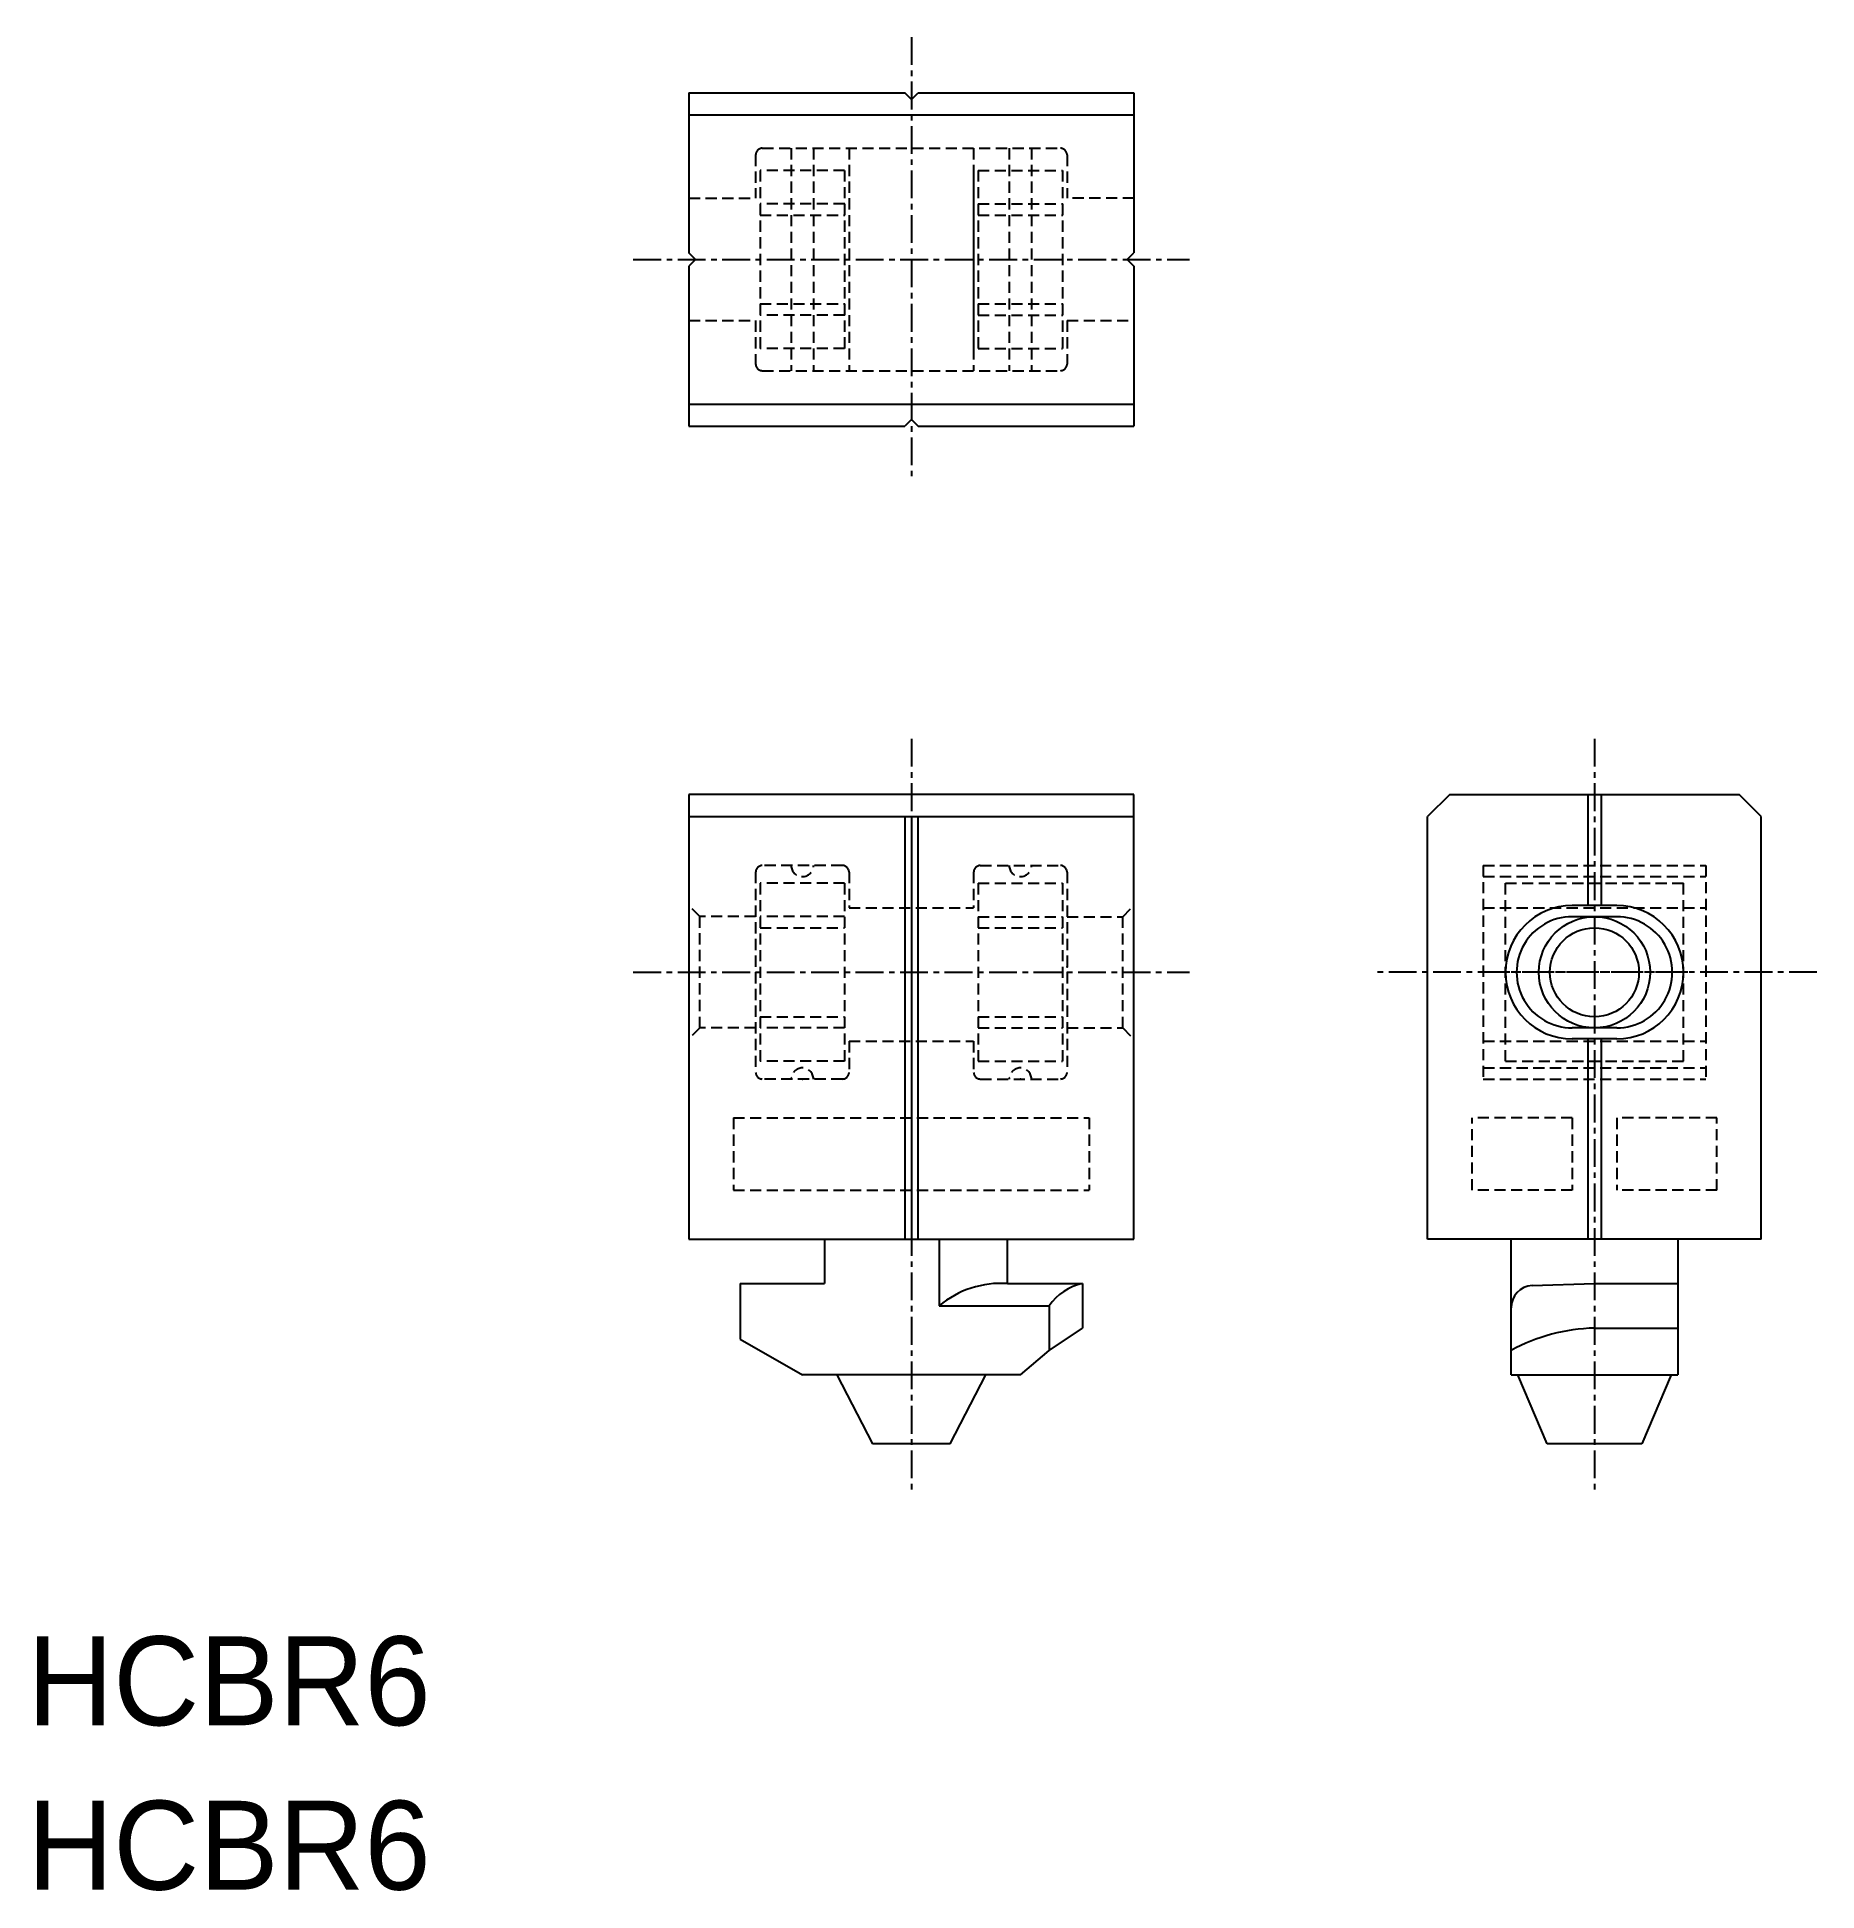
# Model space of a CAD drawing. Extents: x 0.4 to 80.5, y -0.1 to 83.3.
import ezdxf

# ---------------------------------------------------------------- set-up
doc = ezdxf.new("R2010")
doc.units = 0
doc.linetypes.add('CENTER', pattern=[2, 1.25, -0.25, 0.25, -0.25])
doc.linetypes.add('DASHED', pattern=[0.75, 0.5, -0.25])
doc.layers.get('0').update_dxf_attribs({"linetype": 'CONTINUOUS'})
doc.layers.add('CENTER', color=1, linetype='CENTER')

msp = doc.modelspace()

# ---------------------------------------------------------------- linework, layer by layer
at = {"color": 7, "linetype": 'CONTINUOUS'}
for p, q in [((29.742, 80.801), (39.442, 80.801)), ((29.742, 80.801), (29.742, 73.601)), ((39.742, 80.501), (39.442, 80.801)), ((39.742, 80.501), (40.042, 80.801)), ((40.042, 80.801), (49.742, 80.801)), ((49.742, 80.801), (49.742, 73.601)), ((29.742, 79.801), (49.742, 79.801)), ((30.042, 73.301), (29.742, 73.601)), ((49.442, 73.301), (49.742, 73.601)), ((30.042, 73.301), (29.742, 73.001)), ((29.742, 73.001), (29.742, 65.801)), ((49.442, 73.301), (49.742, 73.001)), ((49.742, 73.001), (49.742, 65.801)), ((29.742, 66.801), (49.742, 66.801)), ((39.742, 66.101), (39.442, 65.801)), ((39.742, 66.101), (40.042, 65.801)), ((29.742, 65.801), (39.442, 65.801)), ((40.042, 65.801), (49.742, 65.801)), ((49.742, 49.25), (29.742, 49.25)), ((29.742, 49.25), (29.742, 29.25)), ((49.742, 29.25), (49.742, 49.25)), ((63.951, 49.25), (62.951, 48.25)), ((63.951, 49.25), (76.951, 49.25)), ((70.151, 49.25), (70.151, 44.25)), ((70.751, 49.25), (70.751, 44.25)), ((77.951, 48.25), (76.951, 49.25)), ((29.742, 48.25), (49.742, 48.25)), ((39.442, 48.25), (39.442, 29.25)), ((39.742, 48.25), (39.742, 29.25)), ((40.042, 29.25), (40.042, 48.25)), ((62.951, 29.25), (62.951, 48.25)), ((77.951, 29.25), (77.951, 48.25)), ((71.451, 44.25), (69.451, 44.25)), ((71.451, 43.75), (69.451, 43.75)), ((71.451, 38.75), (69.451, 38.75)), ((71.451, 38.25), (69.451, 38.25)), ((70.151, 38.25), (70.151, 29.25)), ((70.751, 38.25), (70.751, 29.25)), ((29.742, 29.25), (49.742, 29.25)), ((35.842, 29.25), (35.842, 27.25)), ((40.992, 29.25), (40.992, 26.25)), ((44.067, 27.25), (44.067, 29.25)), ((77.951, 29.25), (62.951, 29.25)), ((66.701, 23.15), (66.701, 29.25)), ((74.201, 29.25), (74.201, 23.15)), ((32.042, 27.25), (32.042, 24.75)), ((32.042, 27.25), (35.842, 27.25)), ((44.067, 27.25), (47.442, 27.25)), ((47.442, 27.25), (47.442, 25.25)), ((67.649, 27.164), (70.451, 27.25)), ((70.451, 27.25), (74.201, 27.25)), ((40.992, 26.25), (45.942, 26.25)), ((45.942, 26.25), (45.942, 24.25)), ((45.942, 24.25), (47.442, 25.25)), ((70.451, 25.25), (74.201, 25.25)), ((32.042, 24.75), (34.842, 23.15)), ((44.642, 23.15), (45.942, 24.25)), ((44.642, 23.15), (34.842, 23.15)), ((36.392, 23.15), (37.992, 20.05)), ((41.492, 20.05), (43.092, 23.15)), ((66.701, 23.15), (74.201, 23.15)), ((68.326, 20.05), (67.001, 23.15)), ((73.901, 23.15), (72.576, 20.05)), ((41.492, 20.05), (37.992, 20.05)), ((72.576, 20.05), (68.326, 20.05))]:
    msp.add_line(p, q, dxfattribs=at)
at = {"color": 3, "linetype": 'DASHED'}
for p, q in [((32.742, 78.001), (32.742, 76.051)), ((33.042, 78.301), (46.442, 78.301)), ((34.342, 78.301), (34.342, 68.301)), ((35.342, 78.301), (35.342, 68.301)), ((36.942, 78.301), (36.942, 68.301)), ((42.542, 78.301), (42.542, 68.301)), ((44.142, 78.301), (44.142, 68.301)), ((45.142, 78.301), (45.142, 68.301)), ((46.742, 78.001), (46.742, 76.051)), ((36.742, 77.301), (32.942, 77.301)), ((32.942, 77.301), (32.942, 69.301)), ((36.742, 77.301), (36.742, 69.301)), ((42.542, 77.301), (42.542, 69.301)), ((42.742, 77.301), (46.542, 77.301)), ((42.742, 77.301), (42.742, 69.301)), ((46.542, 77.301), (46.542, 69.301)), ((29.742, 76.051), (32.742, 76.051)), ((49.742, 76.051), (46.742, 76.051)), ((36.744, 75.802), (32.944, 75.804)), ((32.944, 75.301), (36.744, 75.301)), ((42.744, 75.801), (46.544, 75.801)), ((42.744, 75.301), (46.544, 75.301)), ((32.944, 71.301), (36.744, 71.301)), ((42.744, 71.301), (46.544, 71.301)), ((29.742, 70.551), (32.742, 70.551)), ((32.742, 70.551), (32.742, 68.601)), ((36.744, 70.802), (32.944, 70.804)), ((42.744, 70.801), (46.544, 70.801)), ((46.742, 70.551), (49.742, 70.551)), ((46.742, 70.551), (46.742, 68.601)), ((36.742, 69.301), (32.942, 69.301)), ((42.742, 69.301), (46.542, 69.301)), ((33.042, 68.301), (46.442, 68.301)), ((36.642, 46.05), (33.042, 46.05)), ((42.842, 46.05), (46.442, 46.05)), ((65.451, 46.05), (75.451, 46.05)), ((65.451, 46.05), (65.451, 36.45)), ((75.451, 46.05), (75.451, 36.45)), ((32.742, 45.75), (32.742, 36.75)), ((32.942, 45.25), (32.942, 37.25)), ((36.742, 45.25), (32.942, 45.25)), ((36.742, 45.25), (36.742, 37.25)), ((36.942, 45.75), (36.942, 44.15)), ((42.542, 45.75), (42.542, 44.15)), ((42.742, 45.25), (46.542, 45.25)), ((42.742, 45.25), (42.742, 37.25)), ((46.542, 45.25), (46.542, 37.25)), ((46.742, 45.75), (46.742, 36.75)), ((65.451, 45.55), (75.451, 45.55)), ((66.451, 45.25), (74.451, 45.25)), ((66.451, 37.25), (66.451, 45.25)), ((74.451, 37.25), (74.451, 45.25)), ((30.239, 43.754), (29.739, 44.254)), ((49.242, 43.75), (49.742, 44.25)), ((30.237, 38.754), (30.239, 43.754)), ((32.742, 43.753), (30.239, 43.754)), ((36.742, 43.751), (32.942, 43.753)), ((36.942, 44.15), (42.542, 44.15)), ((42.742, 43.75), (46.542, 43.75)), ((46.742, 43.75), (49.242, 43.75)), ((49.242, 38.75), (49.242, 43.75)), ((65.451, 44.15), (75.451, 44.15)), ((32.942, 43.25), (36.742, 43.25)), ((42.742, 43.25), (46.542, 43.25)), ((32.942, 39.25), (36.742, 39.25)), ((42.742, 39.25), (46.542, 39.25)), ((30.237, 38.754), (29.737, 38.254)), ((32.742, 38.753), (30.237, 38.754)), ((36.742, 38.751), (32.942, 38.753)), ((42.742, 38.75), (46.542, 38.75)), ((46.742, 38.75), (49.242, 38.75)), ((49.242, 38.75), (49.742, 38.25)), ((36.942, 38.15), (42.542, 38.15)), ((36.942, 38.15), (36.942, 36.75)), ((42.542, 38.15), (42.542, 36.75)), ((65.451, 38.15), (75.451, 38.15)), ((36.742, 37.25), (32.942, 37.25)), ((42.742, 37.25), (46.542, 37.25)), ((65.451, 36.95), (75.451, 36.95)), ((66.451, 37.25), (74.451, 37.25)), ((36.642, 36.45), (33.042, 36.45)), ((42.842, 36.45), (46.442, 36.45)), ((65.451, 36.45), (75.451, 36.45)), ((31.742, 34.7), (47.742, 34.7)), ((31.742, 34.7), (31.742, 31.45)), ((47.742, 34.7), (47.742, 31.45)), ((69.451, 34.7), (64.951, 34.7)), ((64.951, 31.45), (64.951, 34.7)), ((69.451, 34.7), (69.451, 31.45)), ((75.951, 34.7), (71.451, 34.7)), ((71.451, 34.7), (71.451, 31.45)), ((75.951, 31.45), (75.951, 34.7)), ((31.742, 31.45), (47.742, 31.45)), ((69.451, 31.45), (64.951, 31.45)), ((75.951, 31.45), (71.451, 31.45))]:
    msp.add_line(p, q, dxfattribs=at)
at = {"color": 3, "linetype": 'CONTINUOUS'}
msp.add_circle((70.451, 41.25), 2.5, dxfattribs=at)
at = {"color": 7, "linetype": 'CONTINUOUS'}
msp.add_circle((70.451, 41.25), 2, dxfattribs=at)
at = {"color": 3, "linetype": 'DASHED'}
for centre, radius, start, end in [((33.042, 78.001), 0.3, 90, 180), ((46.442, 78.001), 0.3, 0, 90), ((33.042, 68.601), 0.3, 180, 270), ((46.442, 68.601), 0.3, 270, 0), ((33.042, 45.75), 0.3, 90, 180), ((34.842, 46.05), 0.5, 180, 0), ((36.642, 45.75), 0.3, 0, 90), ((42.842, 45.75), 0.3, 90, 180), ((44.642, 46.05), 0.5, 180, 0), ((46.442, 45.75), 0.3, 0, 90), ((33.042, 36.75), 0.3, 180, 270), ((34.842, 36.45), 0.5, 0, 180), ((36.642, 36.75), 0.3, 270, 0), ((42.842, 36.75), 0.3, 180, 270), ((44.642, 36.45), 0.5, 0, 180), ((46.442, 36.75), 0.3, 270, 0)]:
    msp.add_arc(centre, radius, start, end, dxfattribs=at)
at = {"color": 7, "linetype": 'CONTINUOUS'}
for centre, radius, start, end in [((69.451, 41.25), 3, 90, 270), ((71.451, 41.25), 3, 270, 90), ((69.451, 41.25), 2.5, 89.96893, 270), ((71.451, 41.25), 2.5, 270, 90.03107), ((43.764, 22.953), 4.308, 85.97345, 130.05594), ((47.863, 24.993), 2.296, 100.57803, 146.80211), ((67.701, 26.166), 1, 93.00009, 180), ((70.649, 16.977), 8.276, 91.37078, 118.49206)]:
    msp.add_arc(centre, radius, start, end, dxfattribs=at)
at = {"color": 3, "linetype": 'DASHED'}
for p in [(46.742, 41.5), (34.842, 36.45), (44.642, 36.45)]:
    msp.add_point(p, dxfattribs=at)
at = {"layer": 'CENTER', "color": 1, "linetype": 'CENTER'}
for p, q in [((39.742, 83.301), (39.742, 63.301)), ((27.242, 73.301), (52.242, 73.301)), ((39.742, 51.75), (39.742, 17.75)), ((70.451, 51.75), (70.451, 17.85)), ((27.238, 41.25), (52.242, 41.25)), ((80.451, 41.25), (60.451, 41.25)), ((74.643, 41.25), (66.147, 41.25))]:
    msp.add_line(p, q, dxfattribs=at)

# ---------------------------------------------------------------- texts
at = {"color": 7, "linetype": 'CONTINUOUS'}
for p in [(0, 7.391), (0, 0)]:
    msp.add_text('HCBR6', height=4, dxfattribs=at).set_placement(p)

doc.saveas('drawing.dxf')
